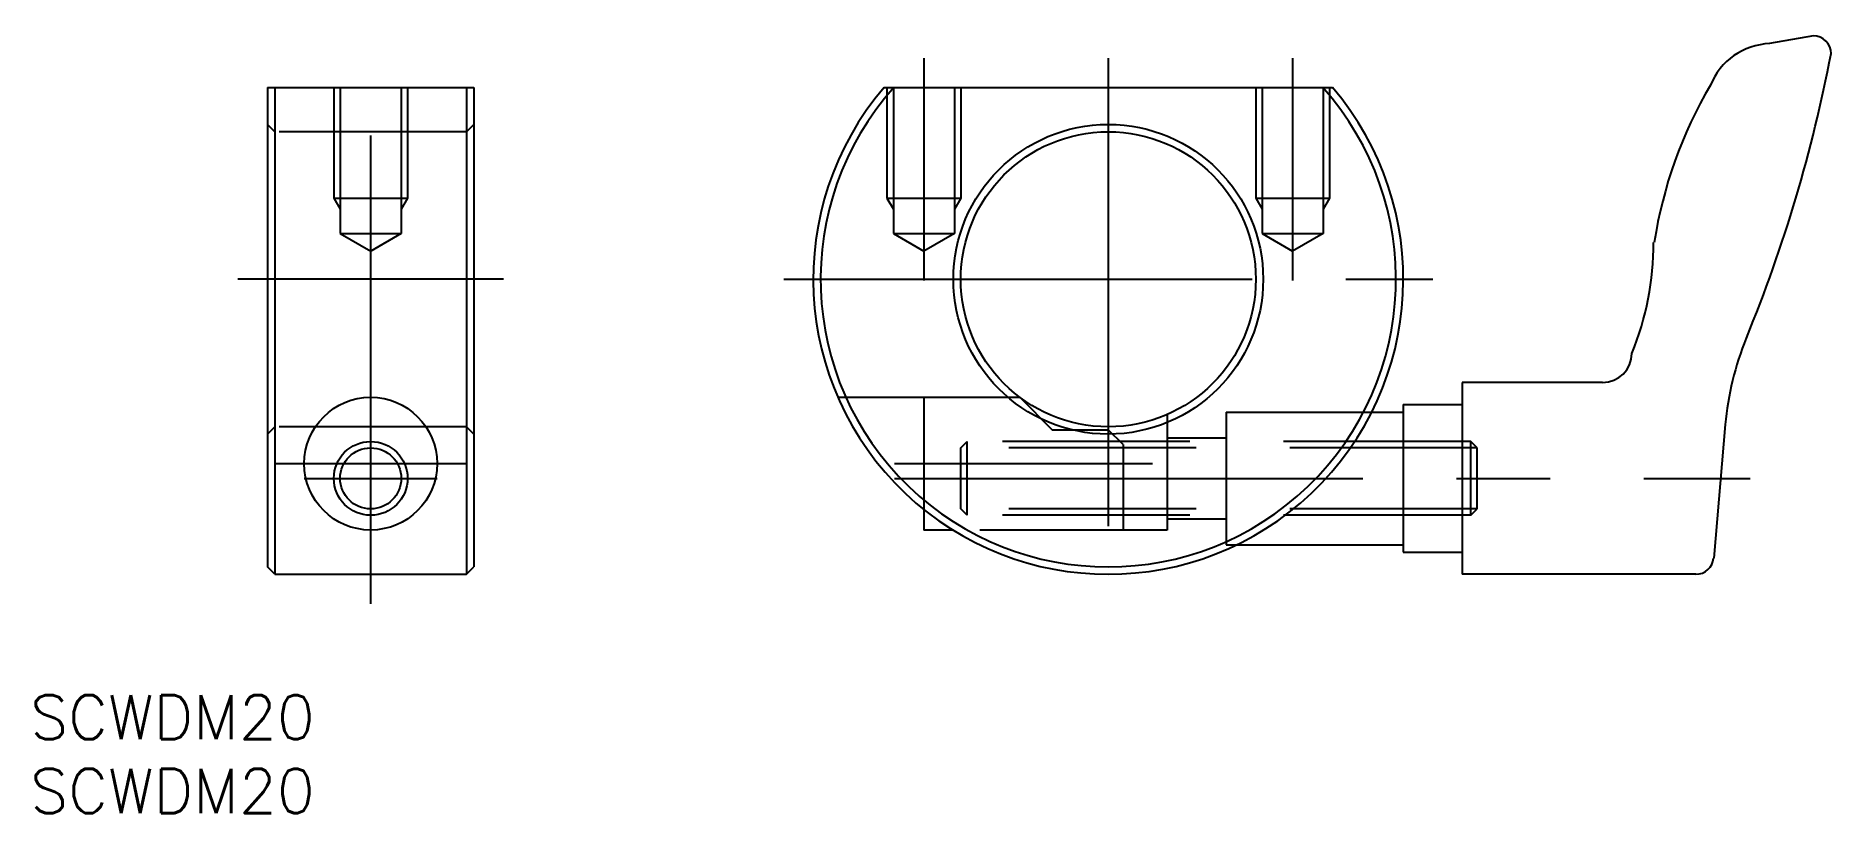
# Model space of a CAD drawing. Extents: x -73 to 49, y -36 to 16.
import ezdxf

# ---------------------------------------------------------------- set-up
doc = ezdxf.new("R2010")
doc.units = 0
doc.linetypes.add('CENTER', pattern=[50.8, 31.75, -6.35, 6.35, -6.35])
doc.linetypes.add('DASHED', pattern=[19.05, 12.7, -6.35])
doc.layers.get('0').update_dxf_attribs({"linetype": 'CONTINUOUS'})
doc.layers.add('CENTER', color=1, linetype='CENTER')
doc.styles.get("Standard").update_dxf_attribs({"font": 'txt.shx', "height": 3, "bigfont": 'bigfont.shx'})

msp = doc.modelspace()

# ---------------------------------------------------------------- linework, layer by layer
at = {"color": 7, "linetype": 'CONTINUOUS'}
for p, q in [((47.8, 16.5), (44.83, 15.98)), ((-57, 13), (-57, -19.5)), ((-57, 13), (-43, 13)), ((-56.5, 13), (-56.5, -20)), ((-43.5, 13), (-43.5, -20)), ((-43, 13), (-43, -19.5)), ((-15.2, 13), (15.2, 13)), ((24, -7), (24, -20)), ((33.5, -7), (24, -7)), ((20, -8.5), (20, -18.5)), ((20, -8.5), (24, -8.5)), ((17.86, -9), (20, -9)), ((41.83, -9.85), (41.04, -18.9)), ((-12.5, -15.61), (-12.5, -17)), ((-10.54, -17), (-12.5, -17)), ((8.72, -18), (20, -18)), ((20, -18.5), (24, -18.5)), ((-56.5, -20), (-57, -19.5)), ((-56.5, -20), (-43.5, -20)), ((-43.5, -20), (-43, -19.5)), ((39.84, -20), (24, -20))]:
    msp.add_line(p, q, dxfattribs=at)
at = {"color": 3, "linetype": 'DASHED'}
for p, q in [((-52.5, 13), (-52.5, 5.5)), ((-52.07, 13), (-52.07, 3.1)), ((-47.93, 13), (-47.93, 3.1)), ((-47.5, 13), (-47.5, 5.5)), ((-15, 13), (-15, 5.5)), ((-14.57, 13), (-14.57, 3.1)), ((-10.43, 13), (-10.43, 3.1)), ((-10, 13), (-10, 5.5)), ((10, 13), (10, 5.5)), ((10.43, 13), (10.43, 3.1)), ((14.57, 13), (14.57, 3.1)), ((15, 13), (15, 5.5)), ((-57, 10.5), (-56.5, 10)), ((-43.5, 10), (-56.5, 10)), ((-43.5, 10), (-43, 10.5)), ((-52.5, 5.5), (-47.5, 5.5)), ((-52.5, 5.5), (-52.07, 4.75)), ((-47.5, 5.5), (-47.93, 4.75)), ((-15, 5.5), (-10, 5.5)), ((-15, 5.5), (-14.57, 4.75)), ((-10, 5.5), (-10.43, 4.75)), ((10, 5.5), (15, 5.5)), ((10, 5.5), (10.43, 4.75)), ((15, 5.5), (14.57, 4.75)), ((-52.07, 3.1), (-47.93, 3.1)), ((-52.07, 3.1), (-50, 1.91)), ((-47.93, 3.1), (-50, 1.91)), ((-14.57, 3.1), (-10.43, 3.1)), ((-14.57, 3.1), (-12.5, 1.91)), ((-10.43, 3.1), (-12.5, 1.91)), ((10.43, 3.1), (14.57, 3.1)), ((10.43, 3.1), (12.5, 1.91)), ((14.57, 3.1), (12.5, 1.91)), ((-18.33, -8), (-6, -8)), ((-12.5, -8), (-12.5, -15.61)), ((-6, -8), (-3.8, -10.2)), ((4, -9.17), (4, -17)), ((8, -9), (17.86, -9)), ((8, -9), (8, -18)), ((-57, -10.5), (-56.5, -10)), ((-43.5, -10), (-56.5, -10)), ((-43, -10.5), (-43.5, -10)), ((-3.8, -10.2), (0, -10.2)), ((1, -11.2), (0, -10.2)), ((4, -10.75), (8, -10.75)), ((24.57, -11), (-12.5, -11)), ((25, -11.43), (-12.5, -11.43)), ((-10, -11.43), (-9.57, -11)), ((-10, -15.57), (-10, -11.43)), ((-9.57, -16), (-9.57, -11)), ((1, -11.2), (1, -17)), ((24.57, -16), (24.57, -11)), ((25, -11.43), (24.57, -11)), ((25, -15.57), (25, -11.43)), ((25, -15.57), (-12.5, -15.57)), ((-9.57, -16), (-10, -15.57)), ((24.57, -16), (25, -15.57)), ((24.57, -16), (-12.5, -16)), ((4, -17), (-10.54, -17)), ((4, -16.25), (8, -16.25)), ((8, -18), (8.72, -18))]:
    msp.add_line(p, q, dxfattribs=at)
at = {"color": 7, "linetype": 'CONTINUOUS'}
for centre, radius in [((0, 0), 10.5), ((0, 0), 10), ((-50, -12.5), 4.5), ((-50, -13.5), 2.07)]:
    msp.add_circle(centre, radius, dxfattribs=at)
at = {"color": 3, "linetype": 'CONTINUOUS'}
msp.add_circle((-50, -13.5), 2.5, dxfattribs=at)
at = {"color": 7, "linetype": 'CONTINUOUS'}
for centre, radius, start, end in [((45, 11.48), 4.5, 92.0867, 158.128), ((47.8, 15.3), 1.2, 0, 90), ((-49.23, 34.04), 100, 337.6467, 349.1984), ((0, 0), 20, 139.4584, 40.5416), ((0, 0), 19.5, 138.1897, 41.8103), ((66.66, -2.09), 30, 149.4493, 171.1935), ((16.97, 2.5), 20, 337.8863, 0), ((61.75, -11.6), 20, 157.6467, 175), ((33.5, -5), 2, 270, 359.1713), ((39.84, -18.8), 1.2, 270, 355)]:
    msp.add_arc(centre, radius, start, end, dxfattribs=at)
at = {"layer": 'CENTER', "color": 1, "linetype": 'CENTER'}
for p, q in [((-50, -22), (-50, 15)), ((-12.5, 15), (-12.5, -0.09)), ((0, 15), (0, -22)), ((12.5, 15), (12.5, -0.09)), ((-41, 0), (-59, 0)), ((-22, 0), (22, 0)), ((-56.5, -12.5), (-43.5, -12.5)), ((-14.5, -12.5), (3, -12.5)), ((-54.5, -13.5), (-45.5, -13.5)), ((-14.5, -13.5), (43.51, -13.5))]:
    msp.add_line(p, q, dxfattribs=at)

# ---------------------------------------------------------------- texts
at = {"color": 7, "linetype": 'CONTINUOUS'}
for p in [(-73.08, -31.19), (-73.08, -36.19)]:
    msp.add_text('SCWDM20', height=3, dxfattribs=at).set_placement(p)

doc.saveas('drawing.dxf')
